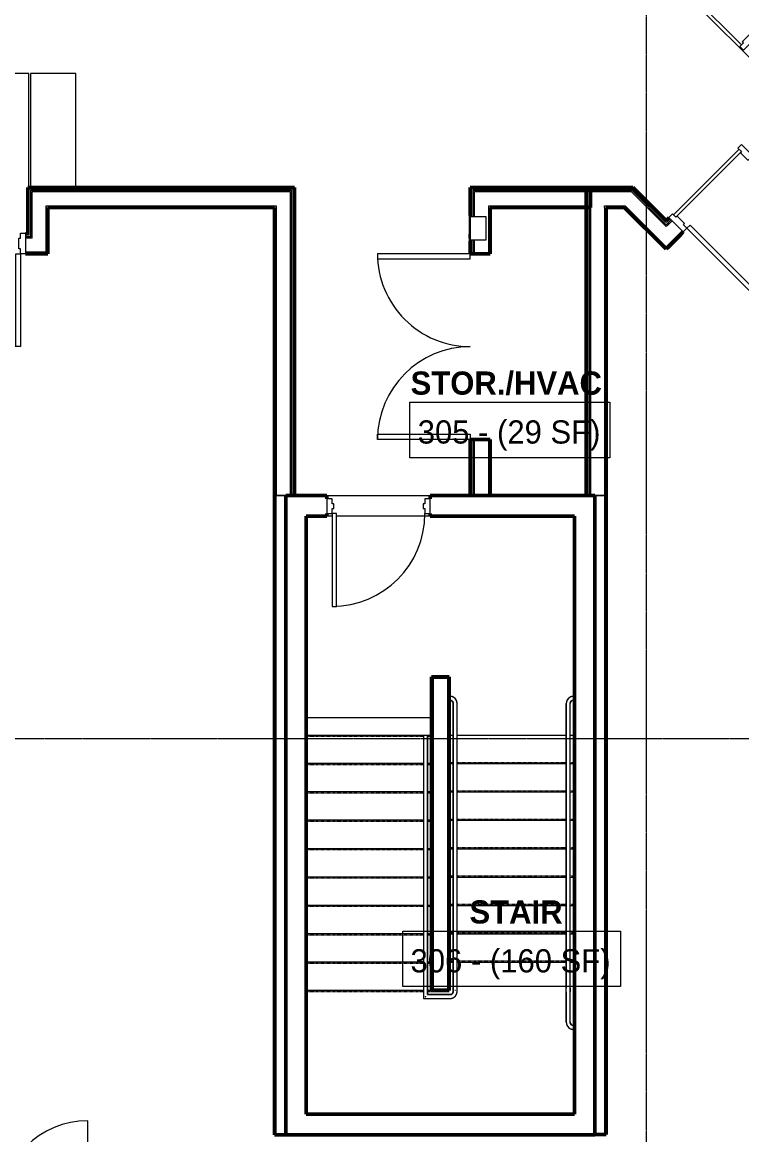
# Model space of a CAD drawing. Header units: inches. Extents: x -4235 to -464, y 9767 to 12463.
# Drawn here: x -2742.5 to -2463.4, y 10013.6 to 10445.3 of the extents above; entities that cross this region are included whole.
import ezdxf

# ---------------------------------------------------------------- set-up
doc = ezdxf.new("R2010")
doc.units = ezdxf.units.IN
doc.header["$MEASUREMENT"] = 0
doc.linetypes.add('Grid Line 1_2_', pattern=[0.875, 0.5, -0.125, 0.125, -0.125])
doc.linetypes.add('Overhead 1_16_', pattern=[0.101562, 0.0625, -0.039062])
for name, color, linetype, lineweight in [('0-1', 7, 'Continuous', 5), ('0-2', 90, 'Continuous', 9), ('A-AREA-IDEN', 2, 'Continuous', 9), ('A-DOOR-1', 50, 'Continuous', 20), ('A-DOOR-2', 90, 'Continuous', 9), ('A-DOOR-3', 31, 'Continuous', 9), ('A-DOOR-4', 31, 'Continuous', 20), ('A-DOOR-FRAM', 31, 'Continuous', 9), ('A-DOOR-FRAM-1', 50, 'Continuous', 20), ('A-DOOR-FRAM-2', 31, 'Continuous', 20), ('A-DOOR-GLAZ', 31, 'Continuous', 9), ('A-FLOR-2', 90, 'Continuous', 9), ('A-FLOR-3', 192, 'Continuous', 9), ('A-FLOR-HRAL-1', 90, 'Continuous', 9), ('A-WALL-2', 250, 'Continuous', 13), ('A-WALL-3', 7, 'Continuous', 50), ('E-FIRE-1', 90, 'Continuous', 9), ('I-WALL-1', 7, 'Continuous', 50), ('Q-CASE-1', 90, 'Continuous', 9), ('S-GRID-1', 1, 'Grid Line 1_2_', 9), ('S-STRS-3', 90, 'Continuous', 9), ('S-STRS-4', 90, 'Overhead 1_16_', 9)]:
    doc.layers.add(name, color=color, linetype=linetype, lineweight=lineweight)
doc.styles.add('Century Gothic', font='ufonts.com_century-gothic.ttf', dxfattribs={"height": 9})
doc.styles.add('Century Gothic_B', font='GOTHICB.TTF', dxfattribs={"height": 9})

# ---------------------------------------------------------------- blocks, each defined once
blk = doc.blocks.new('HOLLOW METAL - UNIT DOOR-2191980-BACKGROUND - 3RD FLOOR')
at = {"layer": 'A-DOOR-1'}
for p, q in [((16.25, -4.125), (18, -4.125)), ((16.25, -40.125), (16.25, -4.125)), ((18, -4.125), (18, -40.125)), ((18, -40.125), (16.25, -40.125))]:
    blk.add_line(p, q, dxfattribs=at)
at = {"layer": 'A-DOOR-2'}
blk.add_arc((18, -4.125), 36, 180, 270, dxfattribs=at)
at = {"layer": 'A-DOOR-FRAM-1'}
for p, q in [((-20, 3.875), (-18, 3.875)), ((-20, -4.125), (-20, 3.875)), ((-18, 3.875), (-18, 1.9375)), ((-18, 1.9375), (-17.375, 1.9375)), ((-17.375, 1.9375), (-17.375, -2.1875)), ((17.375, 1.9375), (18, 1.9375)), ((17.375, -2.1875), (17.375, 1.9375)), ((18, 3.875), (20, 3.875)), ((18, 1.9375), (18, 3.875)), ((20, 3.875), (20, -4.125)), ((-18, -4.125), (-20, -4.125)), ((-18, -2.1875), (-18, -4.125)), ((-17.375, -2.1875), (-18, -2.1875)), ((18, -2.1875), (17.375, -2.1875)), ((18, -4.125), (18, -2.1875)), ((20, -4.125), (18, -4.125))]:
    blk.add_line(p, q, dxfattribs=at)
blk = doc.blocks.new('HOLLOW METAL - UNIT DOOR-2191977-BACKGROUND - 3RD FLOOR')
at = {"layer": 'A-DOOR-1'}
for p, q in [((16.25, -4.125), (18, -4.125)), ((16.25, -40.125), (16.25, -4.125)), ((18, -4.125), (18, -40.125)), ((18, -40.125), (16.25, -40.125))]:
    blk.add_line(p, q, dxfattribs=at)
at = {"layer": 'A-DOOR-2'}
blk.add_arc((18, -4.125), 36, 180, 270, dxfattribs=at)
at = {"layer": 'A-DOOR-FRAM-1'}
for p, q in [((-20, 3.875), (-18, 3.875)), ((-20, -4.125), (-20, 3.875)), ((-18, 3.875), (-18, 1.9375)), ((-18, 1.9375), (-17.375, 1.9375)), ((-17.375, 1.9375), (-17.375, -2.1875)), ((17.375, 1.9375), (18, 1.9375)), ((17.375, -2.1875), (17.375, 1.9375)), ((18, 3.875), (20, 3.875)), ((18, 1.9375), (18, 3.875)), ((20, 3.875), (20, -4.125)), ((-18, -4.125), (-20, -4.125)), ((-18, -2.1875), (-18, -4.125)), ((-17.375, -2.1875), (-18, -2.1875)), ((18, -2.1875), (17.375, -2.1875)), ((18, -4.125), (18, -2.1875)), ((20, -4.125), (18, -4.125))]:
    blk.add_line(p, q, dxfattribs=at)
blk = doc.blocks.new('HOLLOW METAL - UNIT DOOR-2191978-BACKGROUND - 3RD FLOOR')
at = {"layer": 'A-DOOR-1'}
for p, q in [((18, 40.125), (16.25, 40.125)), ((16.25, 40.125), (16.25, 4.125)), ((18, 4.125), (18, 40.125)), ((16.25, 4.125), (18, 4.125))]:
    blk.add_line(p, q, dxfattribs=at)
at = {"layer": 'A-DOOR-2'}
blk.add_arc((18, 4.125), 36, 90, 180, dxfattribs=at)
at = {"layer": 'A-DOOR-FRAM-1'}
for p, q in [((-18, 4.125), (-20, 4.125)), ((-20, 4.125), (-20, -3.875)), ((-18, 2.1875), (-18, 4.125)), ((-17.375, 2.1875), (-18, 2.1875)), ((-17.375, -1.9375), (-17.375, 2.1875)), ((18, 2.1875), (17.375, 2.1875)), ((17.375, 2.1875), (17.375, -1.9375)), ((18, 4.125), (18, 2.1875)), ((20, 4.125), (18, 4.125)), ((20, -3.875), (20, 4.125)), ((-20, -3.875), (-18, -3.875)), ((-18, -3.875), (-18, -1.9375)), ((-18, -1.9375), (-17.375, -1.9375)), ((17.375, -1.9375), (18, -1.9375)), ((18, -1.9375), (18, -3.875)), ((18, -3.875), (20, -3.875))]:
    blk.add_line(p, q, dxfattribs=at)
blk = doc.blocks.new('HOLLOW METAL - DOUBLE - 6-0 x 6-8 - 20MIN_-2194249-BACKGROUND - 3RD FLOOR')
at = {"layer": 'A-DOOR-1'}
for p, q in [((-34, -3.875), (-36, -3.875)), ((-36, -3.875), (-36, -39.875)), ((-34, -39.875), (-34, -3.875)), ((34, -3.875), (36, -3.875)), ((34, -39.875), (34, -3.875)), ((36, -3.875), (36, -39.875)), ((-36, -39.875), (-34, -39.875)), ((36, -39.875), (34, -39.875))]:
    blk.add_line(p, q, dxfattribs=at)
at = {"layer": 'A-DOOR-2'}
for centre, start, end in [((-36, -3.875), 270, 0), ((36, -3.875), 180, 270)]:
    blk.add_arc(centre, 36, start, end, dxfattribs=at)
blk = doc.blocks.new('104416 - Fire Extinguishers - Wall - Class A - Light - 2A-2205461-BACKGROUND - 3RD FLOOR')
at = {"layer": 'E-FIRE-1'}
for p, q in [((14.41, 4.13), (14.41, 4.38)), ((14.44, 4.38), (14.84, 4.38)), ((14.44, 4.13), (14.44, 4.38)), ((14.84, 4.38), (15.03, 4.38)), ((14.84, 4.13), (14.84, 4.38)), ((15.03, 4.38), (15.11, 4.38)), ((15.03, 4.13), (15.03, 4.38)), ((15.11, 4.38), (15.24, 4.38)), ((15.11, 4.13), (15.11, 4.38)), ((15.24, 4.38), (15.51, 4.38)), ((15.24, 4.13), (15.24, 4.38)), ((15.51, 4.38), (15.73, 4.38)), ((15.51, 4.13), (15.51, 4.38)), ((15.73, 4.38), (15.87, 4.38)), ((15.73, 4.13), (15.73, 4.38)), ((15.87, 4.38), (15.91, 4.38)), ((15.87, 4.13), (15.87, 4.38)), ((15.91, 4.13), (15.91, 4.38)), ((15.94, 4.13), (15.94, 4.38)), ((13.19, 4.13), (13.19, 3.87)), ((23.19, 4.13), (13.19, 4.13)), ((13.19, 4.13), (23.19, 4.13)), ((13.19, 4.13), (13.19, 3.87)), ((23.19, 3.87), (13.19, 3.87)), ((13.63, -2.12), (13.63, 3.87)), ((22.75, 3.87), (22.75, -2.12)), ((23.19, 3.87), (23.19, 4.13)), ((23.19, 3.87), (23.19, 4.13)), ((22.75, -2.12), (13.63, -2.12))]:
    blk.add_line(p, q, dxfattribs=at)
blk = doc.blocks.new('CTR - 1st Phase - Common Walls_rvt-1-BACKGROUND - 3RD FLOOR')
at = {"layer": 'A-FLOR-2'}
for p, q in [((-2739.92, 10425.39), (-2778.57, 10425.39)), ((-2739.92, 10381.16), (-2739.92, 10425.39)), ((-2739.3, 10425.39), (-2739.3, 10381.16)), ((-2721.68, 10425.39), (-2739.3, 10425.39)), ((-2721.68, 10381.16), (-2721.68, 10425.39))]:
    blk.add_line(p, q, dxfattribs=at)
at = {"layer": 'A-WALL-2'}
for p, q in [((-2739.8, 10380.66), (-2739.8, 10381.16)), ((-2739.8, 10380.66), (-2739.8, 10381.16)), ((-2739.8, 10380.66), (-2739.17, 10380.66)), ((-2739.8, 10362.66), (-2739.8, 10380.66)), ((-2739.17, 10380.66), (-2732.55, 10380.66)), ((-2739.17, 10380.04), (-2738.67, 10380.04)), ((-2739.17, 10362.04), (-2739.17, 10380.04)), ((-2738.67, 10380.04), (-2732.55, 10380.04)), ((-2738.67, 10379.54), (-2733.17, 10379.54)), ((-2738.67, 10361.54), (-2738.67, 10379.54)), ((-2733.17, 10379.54), (-2732.55, 10379.54)), ((-2732.55, 10380.66), (-2644.7, 10380.66)), ((-2732.55, 10380.04), (-2644.7, 10380.04)), ((-2732.55, 10379.54), (-2644.7, 10379.54)), ((-2644.7, 10380.66), (-2638.07, 10380.66)), ((-2644.7, 10380.04), (-2638.57, 10380.04)), ((-2644.7, 10379.54), (-2644.07, 10379.54)), ((-2644.07, 10379.54), (-2638.57, 10379.54)), ((-2638.57, 10380.04), (-2638.07, 10380.04)), ((-2638.57, 10379.54), (-2638.57, 10261.59)), ((-2638.07, 10380.66), (-2637.45, 10380.66)), ((-2638.07, 10380.04), (-2638.07, 10261.59)), ((-2637.45, 10380.66), (-2637.45, 10261.59)), ((-2568.2, 10380.04), (-2568.2, 10380.66)), ((-2568.2, 10380.66), (-2522.07, 10380.66)), ((-2568.2, 10373.41), (-2568.2, 10380.04)), ((-2567.57, 10379.54), (-2567.57, 10380.04)), ((-2567.57, 10380.04), (-2522.07, 10380.04)), ((-2567.57, 10373.41), (-2567.57, 10379.54)), ((-2567.07, 10374.04), (-2567.07, 10379.54)), ((-2567.07, 10379.54), (-2522.07, 10379.54)), ((-2523.2, 10380.04), (-2523.2, 10380.66)), ((-2523.2, 10380.66), (-2516.08, 10380.66)), ((-2523.2, 10373.41), (-2523.2, 10380.04)), ((-2522.57, 10379.54), (-2522.57, 10380.04)), ((-2522.57, 10380.04), (-2515.45, 10380.04)), ((-2522.57, 10373.41), (-2522.57, 10379.54)), ((-2522.07, 10374.04), (-2522.07, 10379.54)), ((-2522.07, 10379.54), (-2514.95, 10379.54)), ((-2516.08, 10380.66), (-2506.71, 10380.66)), ((-2515.45, 10380.04), (-2506.79, 10380.04)), ((-2514.95, 10379.54), (-2514.07, 10379.54)), ((-2514.07, 10379.54), (-2506.29, 10379.54)), ((-2506.79, 10380.04), (-2506.09, 10380.04)), ((-2506.71, 10380.66), (-2505.83, 10380.66)), ((-2506.29, 10379.54), (-2492.69, 10365.94)), ((-2506.09, 10380.04), (-2492.69, 10366.65)), ((-2505.83, 10380.66), (-2492.69, 10367.53)), ((-2733.17, 10374.04), (-2732.55, 10374.04)), ((-2733.17, 10356.04), (-2733.17, 10374.04)), ((-2732.55, 10374.04), (-2644.7, 10374.04)), ((-2644.7, 10374.04), (-2644.07, 10374.04)), ((-2644.07, 10374.04), (-2644.07, 10261.59)), ((-2568.2, 10369.85), (-2568.2, 10373.41)), ((-2567.57, 10369.85), (-2567.57, 10373.41)), ((-2567.07, 10373.41), (-2567.07, 10374.04)), ((-2567.07, 10369.85), (-2567.07, 10373.41)), ((-2561.57, 10373.41), (-2561.57, 10374.04)), ((-2561.57, 10374.04), (-2522.07, 10374.04)), ((-2561.57, 10355.41), (-2561.57, 10373.41)), ((-2523.2, 10373.41), (-2523.2, 10261.59)), ((-2522.57, 10373.41), (-2522.57, 10261.59)), ((-2522.07, 10373.41), (-2522.07, 10374.04)), ((-2522.07, 10373.41), (-2522.07, 10261.59)), ((-2516.57, 10373.41), (-2516.57, 10374.04)), ((-2516.57, 10374.04), (-2509.45, 10374.04)), ((-2516.57, 10373.41), (-2516.57, 10261.59)), ((-2509.45, 10374.04), (-2508.57, 10374.04)), ((-2508.57, 10374.04), (-2492.69, 10358.16)), ((-2492.34, 10367.88), (-2491.19, 10369.03)), ((-2492.34, 10367.88), (-2492.69, 10367.53)), ((-2492.25, 10367.09), (-2492.69, 10366.65)), ((-2492.34, 10366.29), (-2492.69, 10365.94)), ((-2491.54, 10367.09), (-2492.34, 10366.29)), ((-2491.9, 10367.44), (-2492.25, 10367.09)), ((-2491.9, 10367.44), (-2490.75, 10368.59)), ((-2491.54, 10367.09), (-2490.39, 10368.24)), ((-2487.65, 10363.2), (-2486.5, 10364.35)), ((-2740.3, 10362.66), (-2741.2, 10362.66)), ((-2740.3, 10362.04), (-2741.2, 10362.04)), ((-2740.3, 10361.54), (-2741.2, 10361.54)), ((-2739.8, 10362.66), (-2740.3, 10362.66)), ((-2739.8, 10362.04), (-2740.3, 10362.04)), ((-2739.17, 10361.54), (-2740.3, 10361.54)), ((-2739.17, 10362.04), (-2739.8, 10362.04)), ((-2738.67, 10361.54), (-2739.17, 10361.54)), ((-2568.2, 10355.41), (-2568.2, 10360.73)), ((-2567.57, 10355.41), (-2567.57, 10360.73)), ((-2567.07, 10355.41), (-2567.07, 10360.73)), ((-2488.8, 10362.05), (-2492.69, 10358.16)), ((-2487.65, 10363.2), (-2488.8, 10362.05)), ((-2740.3, 10356.04), (-2741.2, 10356.04)), ((-2738.67, 10356.04), (-2740.3, 10356.04)), ((-2733.17, 10356.04), (-2738.67, 10356.04)), ((-2568.2, 10261.59), (-2568.2, 10283.41)), ((-2567.57, 10261.59), (-2567.57, 10283.41)), ((-2567.07, 10261.59), (-2567.07, 10283.41)), ((-2561.57, 10261.59), (-2561.57, 10283.41)), ((-2644.07, 10261.59), (-2640.57, 10261.59)), ((-2644.07, 10013.59), (-2644.07, 10261.59)), ((-2640.57, 10261.59), (-2644.07, 10261.59)), ((-2640.57, 10261.59), (-2640.32, 10261.59)), ((-2640.32, 10261.59), (-2640.57, 10261.59)), ((-2640.57, 10013.59), (-2640.57, 10261.59)), ((-2520.32, 10261.59), (-2520.07, 10261.59)), ((-2520.07, 10261.59), (-2520.32, 10261.59)), ((-2520.07, 10261.59), (-2516.57, 10261.59)), ((-2516.57, 10261.59), (-2520.07, 10261.59)), ((-2520.07, 10261.59), (-2520.07, 10013.63)), ((-2516.57, 10261.59), (-2516.57, 10013.63))]:
    blk.add_line(p, q, dxfattribs=at)
at = {"layer": 'A-WALL-3'}
for p, q in [((-2644.7, 10261.59), (-2644.7, 10013.59)), ((-2640.32, 10013.59), (-2640.32, 10261.59)), ((-2520.32, 10261.59), (-2520.32, 10013.63)), ((-2515.95, 10013.63), (-2515.95, 10261.59)), ((-2644.7, 10013.59), (-2640.32, 10013.59)), ((-2520.32, 10013.63), (-2515.95, 10013.63))]:
    blk.add_line(p, q, dxfattribs=at)
at = {"layer": 'I-WALL-1'}
for p, q in [((-2740.3, 10381.16), (-2740.3, 10363.16)), ((-2739.8, 10381.16), (-2740.3, 10381.16)), ((-2732.55, 10381.16), (-2739.8, 10381.16)), ((-2644.7, 10381.16), (-2732.55, 10381.16)), ((-2637.45, 10381.16), (-2644.7, 10381.16)), ((-2636.95, 10381.16), (-2637.45, 10381.16)), ((-2636.95, 10261.59), (-2636.95, 10381.16)), ((-2522.07, 10381.16), (-2568.7, 10381.16)), ((-2568.7, 10381.16), (-2568.7, 10380.66)), ((-2568.7, 10380.66), (-2568.7, 10373.41)), ((-2516.58, 10381.16), (-2523.7, 10381.16)), ((-2523.7, 10381.16), (-2523.7, 10380.66)), ((-2523.7, 10380.66), (-2523.7, 10373.41)), ((-2522.07, 10373.41), (-2522.07, 10381.16)), ((-2506.33, 10381.16), (-2516.58, 10381.16)), ((-2505.62, 10381.16), (-2506.33, 10381.16)), ((-2492.69, 10368.24), (-2505.62, 10381.16)), ((-2732.55, 10373.41), (-2644.7, 10373.41)), ((-2732.55, 10355.41), (-2732.55, 10373.41)), ((-2644.7, 10373.41), (-2644.7, 10261.59)), ((-2568.7, 10373.41), (-2568.7, 10370.29)), ((-2560.95, 10355.41), (-2560.95, 10373.41)), ((-2560.95, 10373.41), (-2522.07, 10373.41)), ((-2523.7, 10373.41), (-2523.7, 10261.59)), ((-2515.95, 10261.59), (-2515.95, 10373.41)), ((-2515.95, 10373.41), (-2508.83, 10373.41)), ((-2508.83, 10373.41), (-2492.69, 10357.28)), ((-2491.54, 10369.39), (-2492.69, 10368.24)), ((-2740.3, 10363.16), (-2741.2, 10363.16)), ((-2568.7, 10360.29), (-2568.7, 10355.41)), ((-2492.25, 10357.72), (-2487.21, 10362.76)), ((-2487.21, 10362.76), (-2486.06, 10363.91)), ((-2492.69, 10357.28), (-2492.25, 10357.72)), ((-2741.2, 10355.41), (-2740.3, 10355.41)), ((-2740.3, 10355.41), (-2733.17, 10355.41)), ((-2733.17, 10355.41), (-2732.55, 10355.41)), ((-2568.7, 10355.41), (-2560.95, 10355.41)), ((-2568.7, 10283.41), (-2568.7, 10261.59)), ((-2560.95, 10283.41), (-2568.7, 10283.41)), ((-2560.95, 10261.59), (-2560.95, 10283.41)), ((-2640.32, 10261.59), (-2636.95, 10261.59)), ((-2568.7, 10261.59), (-2560.95, 10261.59)), ((-2523.7, 10261.59), (-2520.32, 10261.59))]:
    blk.add_line(p, q, dxfattribs=at)
at = {"layer": '0-2'}
for name, p, rotation in [('HOLLOW METAL - UNIT DOOR-2191977-BACKGROUND - 3RD FLOOR', (-2474.13, 10451.32), 134.9999999999909), ('HOLLOW METAL - UNIT DOOR-2191978-BACKGROUND - 3RD FLOOR', (-2474.84, 10380.96), 224.9999999999973), ('104416 - Fire Extinguishers - Wall - Class A - Light - 2A-2205461-BACKGROUND - 3RD FLOOR', (-2564.82, 10347.1), 90.00000000000037), ('HOLLOW METAL - DOUBLE - 6-0 x 6-8 - 20MIN_-2194249-BACKGROUND - 3RD FLOOR', (-2564.82, 10319.41), 270.0000000000003)]:
    blk.add_blockref(name, p, dxfattribs=dict(at, rotation=rotation))
blk.add_blockref('HOLLOW METAL - UNIT DOOR-2191980-BACKGROUND - 3RD FLOOR', (-2761.2, 10359.54), dxfattribs=at)
blk = doc.blocks.new('Top Rail Type - Top Rail_Internal_-2424577-BACKGROUND - 3RD FLOOR')
at = {"layer": 'A-FLOR-HRAL-1'}
for p, q in [((-2576.57, 10183.71), (-2576.95, 10183.71)), ((-2576.95, 10182.21), (-2576.57, 10182.21)), ((-2575.32, 10180.96), (-2575.32, 10169.17)), ((-2573.82, 10169.17), (-2573.82, 10180.96)), ((-2586.82, 10168.59), (-2586.82, 10069.68)), ((-2585.32, 10069.68), (-2585.32, 10168.59)), ((-2575.32, 10168.5), (-2575.32, 10080.99)), ((-2573.82, 10080.99), (-2573.82, 10168.5)), ((-2575.32, 10080.99), (-2575.32, 10069.81)), ((-2573.82, 10069.81), (-2573.82, 10080.99)), ((-2586.82, 10069.01), (-2586.82, 10066.46)), ((-2586.82, 10066.46), (-2576.57, 10066.46)), ((-2585.32, 10067.96), (-2585.32, 10069.01)), ((-2576.57, 10067.96), (-2585.32, 10067.96)), ((-2575.32, 10069.61), (-2575.32, 10069.21)), ((-2573.82, 10069.21), (-2573.82, 10069.61))]:
    blk.add_line(p, q, dxfattribs=at)
at = {"layer": 'A-FLOR-HRAL-1', "flags": 128}
for points in [[(-2573.82, 10180.96), (-2573.83, 10181.07), (-2573.83, 10181.18), (-2573.84, 10181.29), (-2573.86, 10181.4), (-2573.88, 10181.51), (-2573.9, 10181.62), (-2573.93, 10181.72), (-2573.96, 10181.83), (-2574, 10181.93), (-2574.04, 10182.04), (-2574.09, 10182.14), (-2574.13, 10182.23), (-2574.19, 10182.33), (-2574.24, 10182.43), (-2574.3, 10182.52), (-2574.37, 10182.61), (-2574.44, 10182.69), (-2574.51, 10182.78), (-2574.58, 10182.86), (-2574.66, 10182.94), (-2574.74, 10183.01), (-2574.82, 10183.08), (-2574.91, 10183.15), (-2575, 10183.22), (-2575.09, 10183.28), (-2575.18, 10183.34), (-2575.28, 10183.39), (-2575.38, 10183.44), (-2575.48, 10183.49), (-2575.58, 10183.53), (-2575.68, 10183.57), (-2575.79, 10183.6), (-2575.89, 10183.63), (-2576, 10183.65), (-2576.11, 10183.67), (-2576.22, 10183.69), (-2576.32, 10183.7), (-2576.43, 10183.71), (-2576.54, 10183.71), (-2576.57, 10183.71)], [(-2576.57, 10182.21), (-2576.52, 10182.21), (-2576.47, 10182.21), (-2576.42, 10182.21), (-2576.37, 10182.2), (-2576.33, 10182.19), (-2576.28, 10182.18), (-2576.23, 10182.17), (-2576.18, 10182.15), (-2576.13, 10182.13), (-2576.09, 10182.12), (-2576.04, 10182.1), (-2576, 10182.07), (-2575.95, 10182.05), (-2575.91, 10182.02), (-2575.87, 10182), (-2575.83, 10181.97), (-2575.79, 10181.94), (-2575.75, 10181.9), (-2575.71, 10181.87), (-2575.68, 10181.84), (-2575.64, 10181.8), (-2575.61, 10181.76), (-2575.58, 10181.72), (-2575.55, 10181.68), (-2575.52, 10181.64), (-2575.5, 10181.6), (-2575.47, 10181.55), (-2575.45, 10181.51), (-2575.43, 10181.46), (-2575.41, 10181.42), (-2575.39, 10181.37), (-2575.38, 10181.32), (-2575.36, 10181.27), (-2575.35, 10181.23), (-2575.34, 10181.18), (-2575.33, 10181.13), (-2575.33, 10181.08), (-2575.33, 10181.03), (-2575.32, 10180.98), (-2575.32, 10180.96)], [(-2575.32, 10169.17), (-2575.32, 10169.12), (-2575.32, 10169.07), (-2575.32, 10169.02), (-2575.32, 10168.97), (-2575.32, 10168.92), (-2575.32, 10168.87), (-2575.32, 10168.82), (-2575.32, 10168.77), (-2575.32, 10168.73), (-2575.32, 10168.68), (-2575.32, 10168.64), (-2575.32, 10168.59), (-2575.32, 10168.55), (-2575.32, 10168.5), (-2575.32, 10168.5)], [(-2573.82, 10168.5), (-2573.82, 10168.54), (-2573.82, 10168.59), (-2573.82, 10168.63), (-2573.82, 10168.68), (-2573.82, 10168.72), (-2573.82, 10168.77), (-2573.82, 10168.82), (-2573.82, 10168.87), (-2573.82, 10168.92), (-2573.82, 10168.96), (-2573.82, 10169.01), (-2573.82, 10169.06), (-2573.82, 10169.11), (-2573.82, 10169.16), (-2573.82, 10169.17)], [(-2586.82, 10069.68), (-2586.82, 10069.64), (-2586.82, 10069.59), (-2586.82, 10069.55), (-2586.82, 10069.5), (-2586.82, 10069.45), (-2586.82, 10069.41), (-2586.82, 10069.36), (-2586.82, 10069.31), (-2586.82, 10069.26), (-2586.82, 10069.21), (-2586.82, 10069.16), (-2586.82, 10069.11), (-2586.82, 10069.06), (-2586.82, 10069.01), (-2586.82, 10069.01)], [(-2585.32, 10069.01), (-2585.32, 10069.06), (-2585.32, 10069.11), (-2585.32, 10069.16), (-2585.32, 10069.21), (-2585.32, 10069.26), (-2585.32, 10069.31), (-2585.32, 10069.36), (-2585.32, 10069.4), (-2585.32, 10069.45), (-2585.32, 10069.5), (-2585.32, 10069.54), (-2585.32, 10069.59), (-2585.32, 10069.63), (-2585.32, 10069.67), (-2585.32, 10069.68)], [(-2576.57, 10066.46), (-2576.46, 10066.47), (-2576.35, 10066.47), (-2576.24, 10066.48), (-2576.14, 10066.5), (-2576.03, 10066.52), (-2575.92, 10066.54), (-2575.81, 10066.57), (-2575.71, 10066.6), (-2575.6, 10066.64), (-2575.5, 10066.68), (-2575.4, 10066.73), (-2575.3, 10066.78), (-2575.21, 10066.83), (-2575.11, 10066.88), (-2575.02, 10066.94), (-2574.93, 10067.01), (-2574.84, 10067.08), (-2574.76, 10067.15), (-2574.68, 10067.22), (-2574.6, 10067.3), (-2574.53, 10067.38), (-2574.45, 10067.46), (-2574.39, 10067.55), (-2574.32, 10067.64), (-2574.26, 10067.73), (-2574.2, 10067.82), (-2574.15, 10067.92), (-2574.1, 10068.02), (-2574.05, 10068.12), (-2574.01, 10068.22), (-2573.97, 10068.32), (-2573.94, 10068.43), (-2573.91, 10068.53), (-2573.88, 10068.64), (-2573.86, 10068.75), (-2573.85, 10068.86), (-2573.84, 10068.97), (-2573.83, 10069.07), (-2573.82, 10069.18), (-2573.82, 10069.21)], [(-2575.32, 10069.21), (-2575.32, 10069.16), (-2575.33, 10069.11), (-2575.33, 10069.06), (-2575.34, 10069.02), (-2575.35, 10068.97), (-2575.36, 10068.92), (-2575.37, 10068.87), (-2575.39, 10068.82), (-2575.4, 10068.77), (-2575.42, 10068.73), (-2575.44, 10068.68), (-2575.46, 10068.64), (-2575.49, 10068.59), (-2575.51, 10068.55), (-2575.54, 10068.51), (-2575.57, 10068.47), (-2575.6, 10068.43), (-2575.63, 10068.39), (-2575.67, 10068.35), (-2575.7, 10068.32), (-2575.74, 10068.28), (-2575.78, 10068.25), (-2575.82, 10068.22), (-2575.86, 10068.19), (-2575.9, 10068.16), (-2575.94, 10068.14), (-2575.98, 10068.11), (-2576.03, 10068.09), (-2576.07, 10068.07), (-2576.12, 10068.05), (-2576.17, 10068.03), (-2576.22, 10068.02), (-2576.26, 10068), (-2576.31, 10067.99), (-2576.36, 10067.98), (-2576.41, 10067.98), (-2576.46, 10067.97), (-2576.51, 10067.97), (-2576.56, 10067.96), (-2576.57, 10067.96)]]:
    blk.add_lwpolyline(points, dxfattribs=at)
at = {"layer": 'A-FLOR-HRAL-1'}
blk.add_open_spline([(-2586.17, 10067.12), (-2586.15, 10067.14), (-2586.12, 10067.17), (-2586.07, 10067.21), (-2586.03, 10067.26), (-2586, 10067.29), (-2585.98, 10067.31)], degree=3, knots=[0.46086968, 0.46086968, 0.46086968, 0.46086968, 0.47916667, 0.5, 0.52083333, 0.53913032, 0.53913032, 0.53913032, 0.53913032], dxfattribs=at)
blk.add_open_spline([(-2574.5, 10069.59), (-2574.52, 10069.59), (-2574.57, 10069.59), (-2574.63, 10069.59), (-2574.65, 10069.59)], degree=3, dxfattribs=at)
blk = doc.blocks.new('Top Rail Type - Top Rail_Internal_-V11-BACKGROUND - 3RD FLOOR')
at = {"layer": 'A-FLOR-HRAL-1'}
for p, q in [((-2576.57, 10183.71), (-2576.95, 10183.71)), ((-2576.57, 10182.21), (-2576.95, 10182.21)), ((-2575.32, 10169.17), (-2575.32, 10180.96)), ((-2573.82, 10169.17), (-2573.82, 10180.96)), ((-2586.82, 10168.59), (-2586.82, 10070.08)), ((-2585.32, 10168.59), (-2585.32, 10070.08)), ((-2575.32, 10168.1), (-2575.32, 10169.17)), ((-2575.32, 10069.59), (-2575.32, 10168.1)), ((-2573.82, 10168.1), (-2573.82, 10169.17)), ((-2573.82, 10069.59), (-2573.82, 10168.1)), ((-2586.82, 10070.08), (-2586.82, 10069.01)), ((-2586.82, 10069.01), (-2586.82, 10066.46)), ((-2586.82, 10066.46), (-2576.57, 10066.46)), ((-2585.32, 10070.08), (-2585.32, 10069.01)), ((-2585.32, 10069.01), (-2585.32, 10067.96)), ((-2585.32, 10067.96), (-2576.57, 10067.96)), ((-2575.32, 10069.21), (-2575.32, 10069.59)), ((-2573.82, 10069.21), (-2573.82, 10069.59))]:
    blk.add_line(p, q, dxfattribs=at)
for centre, radius, start, end in [((-2576.57, 10180.96), 2.75, 0, 90), ((-2576.57, 10180.96), 1.25, 0, 90), ((-2576.57, 10069.21), 2.75, 270, 0), ((-2576.57, 10069.21), 1.25, 270, 0)]:
    blk.add_arc(centre, radius, start, end, dxfattribs=at)
blk = doc.blocks.new('HOLLOW METAL - STAIR DOOR 3-0 x 6-8-2453426-BACKGROUND - 3RD FLOOR')
at = {"layer": 'A-DOOR-1'}
for p, q in [((18, 39.25), (16.25, 39.25)), ((16.25, 39.25), (16.25, 3.25)), ((18, 3.25), (18, 39.25)), ((16.25, 3.25), (18, 3.25))]:
    blk.add_line(p, q, dxfattribs=at)
at = {"layer": 'A-DOOR-2'}
blk.add_arc((18, 3.25), 36, 90, 180, dxfattribs=at)
at = {"layer": 'A-DOOR-FRAM-1'}
for p, q in [((-18, 3.25), (-20, 3.25)), ((-20, 3.25), (-20, -2.5)), ((-18, 1.3125), (-18, 3.25)), ((-17.375, 1.3125), (-18, 1.3125)), ((-17.375, -0.5625), (-17.375, 1.3125)), ((18, 1.3125), (17.375, 1.3125)), ((17.375, 1.3125), (17.375, -0.5625)), ((18, 3.25), (18, 1.3125)), ((20, 3.25), (18, 3.25)), ((20, -2.5), (20, 3.25)), ((-20, -2.5), (-18, -2.5)), ((-18, -2.5), (-18, -0.5625)), ((-18, -0.5625), (-17.375, -0.5625)), ((17.375, -0.5625), (18, -0.5625)), ((18, -0.5625), (18, -2.5)), ((18, -2.5), (20, -2.5))]:
    blk.add_line(p, q, dxfattribs=at)
blk = doc.blocks.new('Top Rail Type - Top Rail_Internal_-2424579-BACKGROUND - 3RD FLOOR')
at = {"layer": 'A-FLOR-HRAL-1'}
for p, q in [((-2528.32, 10183.71), (-2528.7, 10183.71)), ((-2531.45, 10180.96), (-2531.45, 10169.17)), ((-2529.95, 10169.17), (-2529.95, 10180.96)), ((-2528.7, 10182.21), (-2528.32, 10182.21)), ((-2531.45, 10168.5), (-2531.45, 10080.99)), ((-2529.95, 10080.99), (-2529.95, 10168.5)), ((-2531.45, 10080.99), (-2531.45, 10070.48)), ((-2529.95, 10070.48), (-2529.95, 10080.99)), ((-2531.45, 10069.01), (-2531.45, 10057.21)), ((-2529.95, 10057.21), (-2529.95, 10069.01)), ((-2528.32, 10055.96), (-2528.7, 10055.96)), ((-2528.7, 10054.46), (-2528.32, 10054.46))]:
    blk.add_line(p, q, dxfattribs=at)
at = {"layer": 'A-FLOR-HRAL-1', "flags": 128}
for points in [[(-2528.7, 10183.71), (-2528.81, 10183.71), (-2528.92, 10183.71), (-2529.03, 10183.69), (-2529.14, 10183.68), (-2529.25, 10183.66), (-2529.35, 10183.64), (-2529.46, 10183.61), (-2529.56, 10183.57), (-2529.67, 10183.54), (-2529.77, 10183.5), (-2529.87, 10183.45), (-2529.97, 10183.4), (-2530.07, 10183.35), (-2530.16, 10183.29), (-2530.25, 10183.23), (-2530.34, 10183.17), (-2530.43, 10183.1), (-2530.51, 10183.03), (-2530.59, 10182.96), (-2530.67, 10182.88), (-2530.75, 10182.8), (-2530.82, 10182.72), (-2530.89, 10182.63), (-2530.95, 10182.54), (-2531.01, 10182.45), (-2531.07, 10182.36), (-2531.12, 10182.26), (-2531.17, 10182.16), (-2531.22, 10182.06), (-2531.26, 10181.96), (-2531.3, 10181.86), (-2531.33, 10181.75), (-2531.36, 10181.65), (-2531.39, 10181.54), (-2531.41, 10181.43), (-2531.43, 10181.32), (-2531.44, 10181.21), (-2531.45, 10181.1), (-2531.45, 10180.99), (-2531.45, 10180.96)], [(-2529.95, 10180.96), (-2529.95, 10181.01), (-2529.94, 10181.06), (-2529.94, 10181.11), (-2529.93, 10181.16), (-2529.92, 10181.21), (-2529.91, 10181.26), (-2529.9, 10181.31), (-2529.89, 10181.36), (-2529.87, 10181.4), (-2529.85, 10181.45), (-2529.83, 10181.5), (-2529.81, 10181.54), (-2529.78, 10181.59), (-2529.76, 10181.63), (-2529.73, 10181.67), (-2529.7, 10181.71), (-2529.67, 10181.75), (-2529.64, 10181.79), (-2529.6, 10181.83), (-2529.57, 10181.86), (-2529.53, 10181.9), (-2529.5, 10181.93), (-2529.46, 10181.96), (-2529.42, 10181.99), (-2529.37, 10182.02), (-2529.33, 10182.04), (-2529.29, 10182.07), (-2529.24, 10182.09), (-2529.2, 10182.11), (-2529.15, 10182.13), (-2529.1, 10182.15), (-2529.06, 10182.16), (-2529.01, 10182.18), (-2528.96, 10182.19), (-2528.91, 10182.2), (-2528.86, 10182.2), (-2528.81, 10182.21), (-2528.76, 10182.21), (-2528.71, 10182.21), (-2528.7, 10182.21)], [(-2531.45, 10169.17), (-2531.45, 10169.12), (-2531.45, 10169.07), (-2531.45, 10169.02), (-2531.45, 10168.97), (-2531.45, 10168.92), (-2531.45, 10168.87), (-2531.45, 10168.82), (-2531.45, 10168.77), (-2531.45, 10168.73), (-2531.45, 10168.68), (-2531.45, 10168.64), (-2531.45, 10168.59), (-2531.45, 10168.55), (-2531.45, 10168.5), (-2531.45, 10168.5)], [(-2529.95, 10168.5), (-2529.95, 10168.54), (-2529.95, 10168.59), (-2529.95, 10168.63), (-2529.95, 10168.68), (-2529.95, 10168.72), (-2529.95, 10168.77), (-2529.95, 10168.82), (-2529.95, 10168.87), (-2529.95, 10168.92), (-2529.95, 10168.96), (-2529.95, 10169.01), (-2529.95, 10169.06), (-2529.95, 10169.11), (-2529.95, 10169.16), (-2529.95, 10169.17)], [(-2531.45, 10069.01), (-2531.45, 10069.12), (-2531.45, 10069.23), (-2531.45, 10069.34), (-2531.45, 10069.45), (-2531.45, 10069.56), (-2531.45, 10069.66), (-2531.45, 10069.77), (-2531.45, 10069.88), (-2531.45, 10069.98), (-2531.45, 10070.08), (-2531.45, 10070.18), (-2531.45, 10070.28), (-2531.45, 10070.38), (-2531.45, 10070.47), (-2531.45, 10070.48)], [(-2529.95, 10070.48), (-2529.95, 10070.39), (-2529.95, 10070.29), (-2529.95, 10070.19), (-2529.95, 10070.09), (-2529.95, 10069.99), (-2529.95, 10069.88), (-2529.95, 10069.78), (-2529.95, 10069.67), (-2529.95, 10069.57), (-2529.95, 10069.46), (-2529.95, 10069.35), (-2529.95, 10069.24), (-2529.95, 10069.13), (-2529.95, 10069.02), (-2529.95, 10069.01)], [(-2531.45, 10057.21), (-2531.45, 10057.1), (-2531.44, 10056.99), (-2531.43, 10056.89), (-2531.41, 10056.78), (-2531.39, 10056.67), (-2531.37, 10056.56), (-2531.34, 10056.45), (-2531.31, 10056.35), (-2531.27, 10056.25), (-2531.23, 10056.14), (-2531.19, 10056.04), (-2531.14, 10055.94), (-2531.09, 10055.85), (-2531.03, 10055.75), (-2530.97, 10055.66), (-2530.9, 10055.57), (-2530.84, 10055.49), (-2530.77, 10055.4), (-2530.69, 10055.32), (-2530.61, 10055.24), (-2530.53, 10055.17), (-2530.45, 10055.09), (-2530.36, 10055.03), (-2530.28, 10054.96), (-2530.18, 10054.9), (-2530.09, 10054.84), (-2529.99, 10054.79), (-2529.9, 10054.74), (-2529.8, 10054.69), (-2529.7, 10054.65), (-2529.59, 10054.61), (-2529.49, 10054.58), (-2529.38, 10054.55), (-2529.27, 10054.53), (-2529.17, 10054.5), (-2529.06, 10054.49), (-2528.95, 10054.48), (-2528.84, 10054.47), (-2528.73, 10054.46), (-2528.7, 10054.46)], [(-2528.7, 10055.96), (-2528.75, 10055.97), (-2528.8, 10055.97), (-2528.85, 10055.97), (-2528.9, 10055.98), (-2528.95, 10055.99), (-2529, 10056), (-2529.04, 10056.01), (-2529.09, 10056.03), (-2529.14, 10056.04), (-2529.19, 10056.06), (-2529.23, 10056.08), (-2529.28, 10056.11), (-2529.32, 10056.13), (-2529.36, 10056.16), (-2529.4, 10056.18), (-2529.45, 10056.21), (-2529.48, 10056.24), (-2529.52, 10056.27), (-2529.56, 10056.31), (-2529.6, 10056.34), (-2529.63, 10056.38), (-2529.66, 10056.42), (-2529.69, 10056.46), (-2529.72, 10056.5), (-2529.75, 10056.54), (-2529.78, 10056.58), (-2529.8, 10056.63), (-2529.82, 10056.67), (-2529.84, 10056.72), (-2529.86, 10056.76), (-2529.88, 10056.81), (-2529.9, 10056.86), (-2529.91, 10056.9), (-2529.92, 10056.95), (-2529.93, 10057), (-2529.94, 10057.05), (-2529.94, 10057.1), (-2529.95, 10057.15), (-2529.95, 10057.2), (-2529.95, 10057.21)]]:
    blk.add_lwpolyline(points, dxfattribs=at)
blk = doc.blocks.new('Top Rail Type - Top Rail_Internal_-V14-BACKGROUND - 3RD FLOOR')
at = {"layer": 'A-FLOR-HRAL-1'}
for p, q in [((-2528.7, 10183.71), (-2528.32, 10183.71)), ((-2531.45, 10169.17), (-2531.45, 10180.96)), ((-2529.95, 10169.17), (-2529.95, 10180.96)), ((-2528.7, 10182.21), (-2528.32, 10182.21)), ((-2531.45, 10168.1), (-2531.45, 10169.17)), ((-2531.45, 10070.08), (-2531.45, 10168.1)), ((-2529.95, 10168.1), (-2529.95, 10169.17)), ((-2529.95, 10070.08), (-2529.95, 10168.1)), ((-2531.45, 10069.01), (-2531.45, 10070.08)), ((-2531.45, 10057.21), (-2531.45, 10069.01)), ((-2529.95, 10069.01), (-2529.95, 10070.08)), ((-2529.95, 10057.21), (-2529.95, 10069.01)), ((-2528.32, 10055.96), (-2528.7, 10055.96)), ((-2528.32, 10054.46), (-2528.7, 10054.46))]:
    blk.add_line(p, q, dxfattribs=at)
for centre, radius, start, end in [((-2528.7, 10180.96), 2.75, 90, 180), ((-2528.7, 10180.96), 1.25, 90, 180), ((-2528.7, 10057.21), 2.75, 180, 270), ((-2528.7, 10057.21), 1.25, 180, 270)]:
    blk.add_arc(centre, radius, start, end, dxfattribs=at)
blk = doc.blocks.new('top of stairs parapet wall - top of stairs parapet wall-2378366-BACKGROUND - 3RD FLOOR')
at = {"layer": 'Q-CASE-1'}
for p, q in [((-2583.7, 10175.34), (-2632.32, 10175.34)), ((-2632.32, 10168.59), (-2583.7, 10168.59))]:
    blk.add_line(p, q, dxfattribs=at)
blk = doc.blocks.new('CTR - 1st Phase -Stairs _ Elevators_rvt-1-BACKGROUND - 3RD FLOOR')
at = {"layer": 'A-FLOR-2'}
for p, q in [((-2622.32, 10253.59), (-2624.32, 10253.59)), ((-2584.32, 10253.59), (-2620.57, 10253.59)), ((-2576.95, 10168.59), (-2575.32, 10168.59)), ((-2573.83, 10168.59), (-2531.44, 10168.59)), ((-2529.95, 10168.59), (-2528.32, 10168.59))]:
    blk.add_line(p, q, dxfattribs=at)
at = {"layer": 'A-WALL-2'}
for p, q in [((-2577.57, 10190.59), (-2583.07, 10190.59)), ((-2583.07, 10190.59), (-2583.07, 10070.21)), ((-2577.57, 10190.59), (-2577.57, 10070.21)), ((-2583.07, 10070.21), (-2577.57, 10070.21))]:
    blk.add_line(p, q, dxfattribs=at)
at = {"layer": 'A-WALL-3'}
for p, q in [((-2624.32, 10261.59), (-2640.32, 10261.59)), ((-2640.32, 10261.59), (-2640.32, 10253.59)), ((-2624.32, 10260.34), (-2624.32, 10261.59)), ((-2520.32, 10261.59), (-2584.32, 10261.59)), ((-2584.32, 10261.59), (-2584.32, 10260.34)), ((-2520.32, 10253.59), (-2520.32, 10261.59)), ((-2640.32, 10253.59), (-2640.32, 10021.59)), ((-2632.32, 10253.59), (-2624.32, 10253.59)), ((-2632.32, 10021.59), (-2632.32, 10253.59)), ((-2624.32, 10253.59), (-2624.32, 10254.59)), ((-2584.32, 10254.59), (-2584.32, 10253.59)), ((-2584.32, 10253.59), (-2528.32, 10253.59)), ((-2528.32, 10253.59), (-2528.32, 10021.59)), ((-2520.32, 10021.59), (-2520.32, 10253.59)), ((-2640.32, 10021.59), (-2640.32, 10013.59)), ((-2528.32, 10021.59), (-2632.32, 10021.59)), ((-2520.32, 10013.59), (-2520.32, 10021.59)), ((-2640.32, 10013.59), (-2520.32, 10013.59))]:
    blk.add_line(p, q, dxfattribs=at)
at = {"layer": 'I-WALL-1'}
for p, q in [((-2583.07, 10191.21), (-2583.7, 10191.21)), ((-2583.7, 10191.21), (-2583.7, 10069.59)), ((-2577.57, 10191.21), (-2583.07, 10191.21)), ((-2576.95, 10191.21), (-2577.57, 10191.21)), ((-2576.95, 10069.59), (-2576.95, 10191.21)), ((-2583.7, 10069.59), (-2583.07, 10069.59)), ((-2583.07, 10069.59), (-2577.57, 10069.59)), ((-2577.57, 10069.59), (-2576.95, 10069.59))]:
    blk.add_line(p, q, dxfattribs=at)
at = {"layer": 'S-STRS-3'}
for p, q in [((-2576.95, 10168.59), (-2575.32, 10168.59)), ((-2573.83, 10168.59), (-2531.44, 10168.59)), ((-2529.95, 10168.59), (-2528.32, 10168.59)), ((-2586.82, 10157.59), (-2632.32, 10157.59)), ((-2583.7, 10157.59), (-2585.32, 10157.59)), ((-2576.95, 10157.59), (-2575.32, 10157.59)), ((-2573.82, 10157.59), (-2531.45, 10157.59)), ((-2529.95, 10157.59), (-2528.32, 10157.59)), ((-2586.82, 10146.59), (-2632.32, 10146.59)), ((-2583.7, 10146.59), (-2585.32, 10146.59)), ((-2576.95, 10146.59), (-2575.32, 10146.59)), ((-2573.82, 10146.59), (-2531.45, 10146.59)), ((-2529.95, 10146.59), (-2528.32, 10146.59)), ((-2586.82, 10135.59), (-2632.32, 10135.59)), ((-2583.7, 10135.59), (-2585.32, 10135.59)), ((-2576.95, 10135.59), (-2575.32, 10135.59)), ((-2573.82, 10135.59), (-2531.45, 10135.59)), ((-2529.95, 10135.59), (-2528.32, 10135.59)), ((-2586.82, 10124.59), (-2632.32, 10124.59)), ((-2583.7, 10124.59), (-2585.32, 10124.59)), ((-2576.95, 10124.59), (-2575.32, 10124.59)), ((-2573.82, 10124.59), (-2531.45, 10124.59)), ((-2529.95, 10124.59), (-2528.32, 10124.59)), ((-2586.82, 10113.59), (-2632.32, 10113.59)), ((-2583.7, 10113.59), (-2585.32, 10113.59)), ((-2576.95, 10113.59), (-2575.32, 10113.59)), ((-2573.82, 10113.59), (-2531.45, 10113.59)), ((-2529.95, 10113.59), (-2528.32, 10113.59)), ((-2586.82, 10102.59), (-2632.32, 10102.59)), ((-2583.7, 10102.59), (-2585.32, 10102.59)), ((-2576.95, 10102.59), (-2575.32, 10102.59)), ((-2573.82, 10102.59), (-2531.45, 10102.59)), ((-2529.95, 10102.59), (-2528.32, 10102.59)), ((-2586.82, 10091.59), (-2632.32, 10091.59)), ((-2583.7, 10091.59), (-2585.32, 10091.59)), ((-2576.95, 10091.59), (-2575.32, 10091.59)), ((-2573.82, 10091.59), (-2531.45, 10091.59)), ((-2529.95, 10091.59), (-2528.32, 10091.59)), ((-2586.82, 10080.59), (-2632.32, 10080.59)), ((-2583.7, 10080.59), (-2585.32, 10080.59)), ((-2576.95, 10080.59), (-2575.32, 10080.59)), ((-2573.82, 10080.59), (-2531.45, 10080.59)), ((-2529.95, 10080.59), (-2528.32, 10080.59)), ((-2586.82, 10069.59), (-2632.32, 10069.59)), ((-2583.7, 10069.59), (-2585.33, 10069.59))]:
    blk.add_line(p, q, dxfattribs=at)
at = {"layer": 'S-STRS-4'}
for p, q in [((-2586.82, 10168.09), (-2632.32, 10168.09)), ((-2583.7, 10168.09), (-2585.32, 10168.09)), ((-2576.95, 10158.09), (-2575.32, 10158.09)), ((-2573.82, 10158.09), (-2531.45, 10158.09)), ((-2529.95, 10158.09), (-2528.32, 10158.09)), ((-2586.82, 10157.09), (-2632.32, 10157.09)), ((-2583.7, 10157.09), (-2585.32, 10157.09)), ((-2586.82, 10146.09), (-2632.32, 10146.09)), ((-2583.7, 10146.09), (-2585.32, 10146.09)), ((-2576.95, 10147.09), (-2575.32, 10147.09)), ((-2573.82, 10147.09), (-2531.45, 10147.09)), ((-2529.95, 10147.09), (-2528.32, 10147.09)), ((-2576.95, 10136.09), (-2575.32, 10136.09)), ((-2573.82, 10136.09), (-2531.45, 10136.09)), ((-2529.95, 10136.09), (-2528.32, 10136.09)), ((-2586.82, 10135.09), (-2632.32, 10135.09)), ((-2583.7, 10135.09), (-2585.32, 10135.09)), ((-2586.82, 10124.09), (-2632.32, 10124.09)), ((-2583.7, 10124.09), (-2585.32, 10124.09)), ((-2576.95, 10125.09), (-2575.32, 10125.09)), ((-2573.82, 10125.09), (-2531.45, 10125.09)), ((-2529.95, 10125.09), (-2528.32, 10125.09)), ((-2576.95, 10114.09), (-2575.32, 10114.09)), ((-2573.82, 10114.09), (-2531.45, 10114.09)), ((-2529.95, 10114.09), (-2528.32, 10114.09)), ((-2586.82, 10113.09), (-2632.32, 10113.09)), ((-2583.7, 10113.09), (-2585.32, 10113.09)), ((-2586.82, 10102.09), (-2632.32, 10102.09)), ((-2583.7, 10102.09), (-2585.32, 10102.09)), ((-2576.95, 10103.09), (-2575.32, 10103.09)), ((-2573.82, 10103.09), (-2531.45, 10103.09)), ((-2529.95, 10103.09), (-2528.32, 10103.09)), ((-2586.82, 10091.09), (-2632.32, 10091.09)), ((-2583.7, 10091.09), (-2585.32, 10091.09)), ((-2576.95, 10092.09), (-2575.32, 10092.09)), ((-2573.82, 10092.09), (-2531.45, 10092.09)), ((-2529.95, 10092.09), (-2528.32, 10092.09)), ((-2586.82, 10080.09), (-2632.32, 10080.09)), ((-2583.7, 10080.09), (-2585.32, 10080.09)), ((-2576.95, 10081.09), (-2575.32, 10081.09)), ((-2573.82, 10081.09), (-2531.45, 10081.09)), ((-2529.95, 10081.09), (-2528.32, 10081.09)), ((-2586.82, 10069.09), (-2632.32, 10069.09)), ((-2583.7, 10069.09), (-2585.33, 10069.09))]:
    blk.add_line(p, q, dxfattribs=at)
at = {"layer": '0-2', "rotation": 180}
blk.add_blockref('HOLLOW METAL - STAIR DOOR 3-0 x 6-8-2453426-BACKGROUND - 3RD FLOOR', (-2604.32, 10257.84), dxfattribs=at)
at = {"layer": '0-2'}
for name in ['Top Rail Type - Top Rail_Internal_-2424577-BACKGROUND - 3RD FLOOR', 'Top Rail Type - Top Rail_Internal_-V11-BACKGROUND - 3RD FLOOR', 'Top Rail Type - Top Rail_Internal_-2424579-BACKGROUND - 3RD FLOOR', 'Top Rail Type - Top Rail_Internal_-V14-BACKGROUND - 3RD FLOOR', 'top of stairs parapet wall - top of stairs parapet wall-2378366-BACKGROUND - 3RD FLOOR']:
    blk.add_blockref(name, (0, 0), dxfattribs=at)
blk = doc.blocks.new('Door-Inswing-Andersen-400_Series-Single - 3_ 0-1_8_ x 6_ 7-1_2_ - 3rd floor-2896229-BACKGROUND - 3RD FLOOR')
at = {"layer": 'A-DOOR-3'}
blk.add_line((16.87, 0.66), (16.87, 34.41), dxfattribs=at)
blk.add_arc((16.87, 0.66), 33.75, 90, 180, dxfattribs=at)
at = {"layer": 'A-DOOR-4'}
for p, q in [((-16.87, -0.41), (-16.87, 0.66)), ((-16.87, 0.66), (-12.44, 0.66)), ((-13.19, 0.66), (-13.19, -0.66)), ((-13.19, 0.66), (-13.19, 0.59)), ((-13.19, 0.59), (-12.67, 0.59)), ((-12.44, 0.09), (-13.19, 0.09)), ((-12.67, 0.59), (-12.47, 0.34)), ((-12.47, 0.34), (-12.44, 0.16)), ((12.44, 0.66), (-12.44, 0.66)), ((-12.44, 0.16), (-12.44, 0.09)), ((16.87, 0.66), (12.44, 0.66)), ((12.47, 0.34), (12.44, 0.16)), ((12.44, 0.16), (12.44, 0.09)), ((12.44, 0.09), (13.19, 0.09)), ((12.67, 0.59), (12.47, 0.34)), ((13.19, 0.59), (12.67, 0.59)), ((13.19, 0.66), (13.19, -0.66)), ((13.19, 0.66), (13.19, 0.59)), ((16.87, -0.41), (16.87, 0.66)), ((-16.26, -0.42), (-16.87, -0.41)), ((-16.26, -1.06), (-16.26, -0.42)), ((-16.26, -1.06), (-12.44, -1.06)), ((-13.19, -0.66), (-12.44, -0.66)), ((-12.44, -0.75), (-12.47, -1.06)), ((-12.44, -0.66), (-12.44, -0.75)), ((12.44, -1.06), (-12.44, -1.06)), ((12.44, -0.66), (12.44, -0.75)), ((13.19, -0.66), (12.44, -0.66)), ((12.44, -0.75), (12.47, -1.06)), ((16.26, -1.06), (12.44, -1.06)), ((16.26, -0.42), (16.87, -0.41)), ((16.26, -1.06), (16.26, -0.42))]:
    blk.add_line(p, q, dxfattribs=at)
at = {"layer": 'A-DOOR-FRAM'}
for p, q in [((-17.94, 4.44), (-17.31, 4.44)), ((-17.94, 1.12), (-17.94, 4.44)), ((-17.31, 4.44), (-17.31, 1.12)), ((17.31, 4.44), (17.94, 4.44)), ((17.31, 1.12), (17.31, 4.44)), ((17.94, 4.44), (17.94, 1.12)), ((-17.31, 1.12), (-17.94, 1.12)), ((17.94, 1.12), (17.31, 1.12))]:
    blk.add_line(p, q, dxfattribs=at)
at = {"layer": 'A-DOOR-FRAM-2'}
for p, q in [((-18.06, -4.75), (-18.06, 1.12)), ((-18.06, 1.12), (-17.03, 1.12)), ((-17.69, 1.12), (-18.06, 1.12)), ((-18.06, 1.12), (-17.94, 1.12)), ((-17.31, 1.12), (17.31, 1.12)), ((-17.03, 1.12), (-17.03, -0.66)), ((17.03, 1.12), (17.03, -0.66)), ((18.06, 1.12), (17.03, 1.12)), ((17.94, 1.12), (18.06, 1.12)), ((18.06, -4.75), (18.06, 1.12)), ((-19.69, -3.44), (-18.06, -3.44)), ((-17.03, -0.66), (-16.45, -0.66)), ((-16.69, -3.39), (-17.03, -3.63)), ((-17.03, -3.63), (-17.03, -4.75)), ((-16, -2.23), (-16.69, -2.39)), ((-16.69, -2.39), (-16.69, -3.39)), ((-16.45, -0.66), (-16.45, -1.09)), ((-16.45, -1.09), (-16, -1.09)), ((-16, -1.09), (-16, -2.23)), ((16.45, -1.09), (16, -1.09)), ((16, -1.09), (16, -2.23)), ((16, -2.23), (16.69, -2.39)), ((16.45, -0.66), (16.45, -1.09)), ((17.03, -0.66), (16.45, -0.66)), ((16.69, -2.39), (16.69, -3.39)), ((16.69, -3.39), (17.03, -3.63)), ((17.03, -3.63), (17.03, -4.75)), ((19.69, -3.44), (18.06, -3.44)), ((-18.06, -4.8), (-18.06, -4.44)), ((-18.06, -4.75), (-17.03, -4.75)), ((18.06, -4.75), (17.03, -4.75)), ((18.06, -4.44), (18.06, -4.8))]:
    blk.add_line(p, q, dxfattribs=at)
at = {"layer": 'A-DOOR-GLAZ'}
for p, q in [((12.44, 0.09), (-12.44, 0.09)), ((-13.19, -0.06), (-12.44, -0.06)), ((-12.44, -0.5), (-13.19, -0.5)), ((-12.98, -0.5), (-12.98, -0.06)), ((12.44, -0.06), (-12.44, -0.06)), ((12.44, -0.5), (-12.44, -0.5)), ((12.44, -0.66), (-12.44, -0.66)), ((13.19, -0.06), (12.44, -0.06)), ((12.44, -0.5), (13.19, -0.5)), ((12.98, -0.5), (12.98, -0.06))]:
    blk.add_line(p, q, dxfattribs=at)

msp = doc.modelspace()

# ---------------------------------------------------------------- linework, layer by layer
at = {"layer": 'A-AREA-IDEN', "flags": 128}
for points in [[(-2592.1, 10297.78), (-2514.59, 10297.78), (-2514.59, 10276.29), (-2592.1, 10276.29)], [(-2594.88, 10092.58), (-2510.38, 10092.58), (-2510.38, 10071.09), (-2594.88, 10071.09)]]:
    msp.add_lwpolyline(points, close=True, dxfattribs=at)
at = {"layer": 'A-FLOR-3'}
for p, q in [((-2444.87, 10416.05), (-2492.43, 10463.61)), ((-2488.98, 10461.93), (-2463.52, 10436.47)), ((-2489.86, 10370.53), (-2464.41, 10395.99)), ((-2463.52, 10395.11), (-2488.98, 10369.65)), ((-2523.95, 10261.59), (-2523.95, 10373.41)), ((-2624.32, 10261.59), (-2584.32, 10261.59))]:
    msp.add_line(p, q, dxfattribs=at)
at = {"layer": 'S-GRID-1'}
for p, q in [((-2500.32, 9836.18), (-2500.32, 12413.74)), ((-464.45, 10167.19), (-4185.7, 10167.19))]:
    msp.add_line(p, q, dxfattribs=at)

# ---------------------------------------------------------------- block references
at = {"layer": '0-1'}
for name in ['CTR - 1st Phase - Common Walls_rvt-1-BACKGROUND - 3RD FLOOR', 'CTR - 1st Phase -Stairs _ Elevators_rvt-1-BACKGROUND - 3RD FLOOR']:
    msp.add_blockref(name, (0, 0), dxfattribs=at)
at = {"layer": 'A-DOOR-3'}
msp.add_blockref('Door-Inswing-Andersen-400_Series-Single - 3_ 0-1_8_ x 6_ 7-1_2_ - 3rd floor-2896229-BACKGROUND - 3RD FLOOR', (-2733.92, 9984.63), dxfattribs=at)

# ---------------------------------------------------------------- texts
at = {"layer": 'A-AREA-IDEN', "char_height": 9, "attachment_point": 1}
for s, insert, width, style in [('STOR./HVAC', (-2591.86, 10309.75), 93.021, 'Century Gothic_B'), ('305 - (29 SF)', (-2589.1, 10290.78), 86.355, 'Century Gothic'), ('STAIR', (-2569.01, 10104.55), 39.39, 'Century Gothic_B'), ('306 - (160 SF)', (-2591.88, 10085.58), 94.839, 'Century Gothic')]:
    msp.add_mtext(s, dxfattribs=dict(at, insert=insert, width=width, style=style))

doc.saveas('drawing.dxf')
